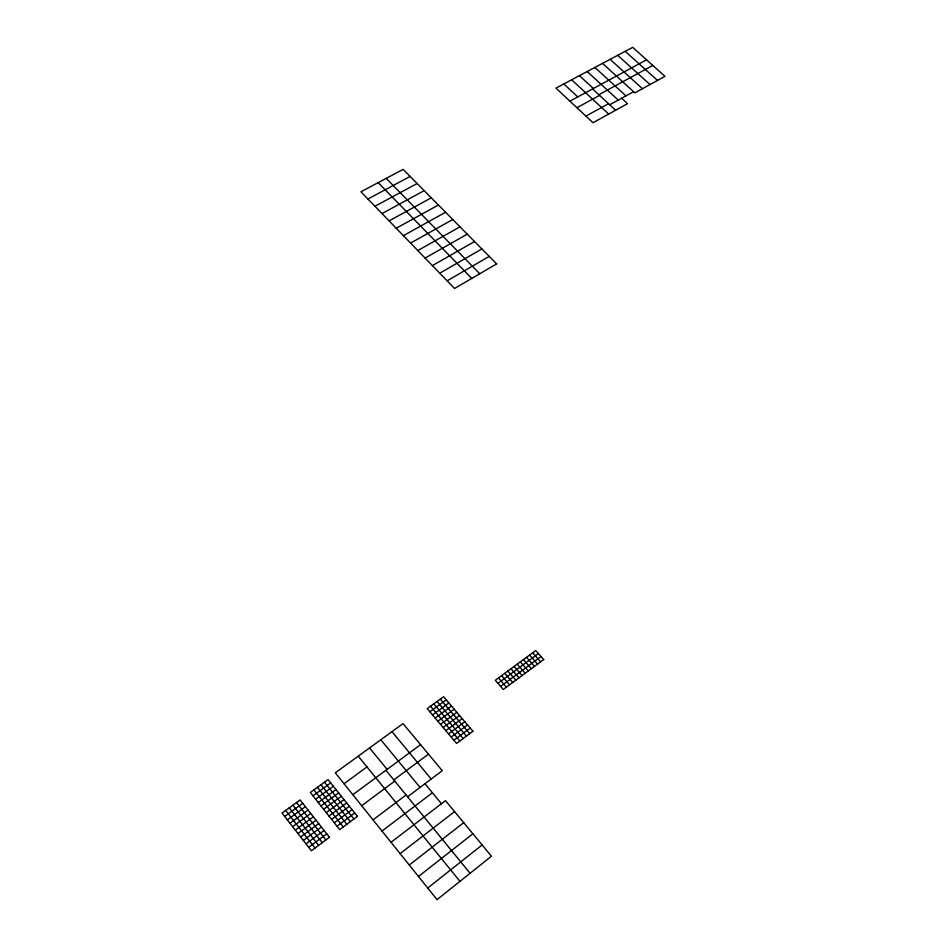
<?xml version="1.0" encoding="UTF-8"?>
<svg xmlns="http://www.w3.org/2000/svg" width="947" height="947" viewBox="0 0 947 947"><rect width="100%" height="100%" fill="white"/><g stroke="black" fill="none" stroke-linecap="round" stroke-linejoin="round"><path stroke-width="1.42" d="M427.713 888.037L482.153 844.961M418.456 876.496L472.896 833.774M409.258 865.025L463.71 822.659M400.108 853.626L454.572 811.603M391.028 842.297L445.492 800.629L491.457 856.218L437.041 899.65L335.297 772.835L403.043 723.615L442.249 770.68L407.589 796.794M381.996 831.052L432.412 792.781M373.023 819.865L406.097 794.971M393.81 779.937L428.482 754.155M451.21 737.062L467.546 724.905M361.683 805.719L394.757 781.097M308.686 847.316L326.762 833.845M337.002 826.21L354.723 813M453.897 740.246L470.233 728.065M303.324 840.415L321.388 827.015M331.628 819.415L349.348 806.276M448.523 733.878L464.87 721.756M305.999 843.86L324.075 830.424M334.315 822.813L352.035 809.638M352.829 794.699L420.575 744.662M500.62 686.409L541.045 656.543M300.637 836.97L318.713 823.606M328.952 816.03L346.673 802.914M445.848 730.705L462.183 718.607M295.298 830.117L313.362 816.811M323.602 809.271L341.322 796.226M440.509 724.372L456.845 712.333M497.956 683.343L538.381 653.548M297.974 833.538L316.038 820.209M326.277 812.644L343.998 799.564M443.172 727.533L459.52 715.47M292.635 826.695L310.699 813.426M320.938 805.909L338.659 792.888M437.845 721.212L454.181 709.208M432.53 714.914L448.878 702.97M289.983 823.274L308.047 810.04M318.287 802.547L336.007 789.561M344.033 783.737L366.974 766.928M435.182 718.063L451.53 706.083M284.68 816.468L302.744 803.305M312.983 795.835L330.704 782.92M429.879 711.777L446.226 699.857M287.332 819.865L305.396 806.666M315.635 799.185L333.356 786.235M447.114 280.821L489.256 256.388M439.739 273.198L481.881 248.943M432.4 265.61L474.554 241.532M425.085 258.069L467.25 234.158M417.816 250.553L459.982 226.818M410.584 243.083L452.761 219.515M403.386 235.649L445.563 212.246M396.225 228.251L438.402 205.014M585.909 116.102L608.53 103.697M609.714 104.786L633.579 91.693M389.099 220.888L431.276 197.816M598.824 94.736L652.826 65.426M382.008 213.56L424.185 190.655M576.924 107.709L599.558 95.422M374.941 206.268L417.13 183.517M569.893 101.163L646.576 59.815M367.921 199.012L410.11 176.426M625.209 51.327L657.502 80.424M617.693 55.317L649.997 84.543M610.128 59.341L642.457 88.687M602.529 63.378L634.869 92.865L664.96 76.328L632.691 47.35L555.948 88.142L593 122.719L627.541 103.649L621.646 98.239M594.87 67.45L625.943 95.884M587.176 71.534L618.261 100.098M579.446 75.653L593.378 88.497M592.55 88.947L615.621 110.231M571.657 79.785L608.672 114.066M563.82 83.952L577.765 96.914M386.175 178.367L479.75 273.754M378.173 182.629L471.76 278.418M532.652 652.814L540.642 661.811M529.574 655.075L537.565 664.084M526.496 657.336L534.487 666.368M523.407 659.609L531.397 668.653M520.317 661.882L528.308 670.949M517.216 664.167L525.206 673.246M514.103 666.451L522.093 675.542M510.989 668.748L518.98 677.851M507.864 671.044L515.855 680.171M504.727 673.341L512.729 682.491M501.59 675.649L509.593 684.811M498.453 677.957L506.444 687.143M440.331 699.111L469.676 733.653M437.064 701.49L466.409 736.091M433.797 703.87L463.142 738.542M430.518 706.249L459.875 740.992M391.975 731.652L431.181 779.014M424.943 783.725L441.444 803.731M380.812 739.761L420.03 787.419M369.567 747.941L387.098 769.378M385.903 770.266L470.079 873.276M358.238 756.168L459.958 881.361M324.525 782.175L353.894 819.013M320.997 784.743L350.354 821.653M317.446 787.324L346.815 824.304M313.895 789.905L343.252 826.956M296.506 802.559L325.851 839.953M292.895 805.175L322.252 842.652M289.285 807.803L318.642 845.351M285.663 810.431L315.02 848.062M329.449 837.266L311.385 850.773L282.04 813.071L300.104 799.943L329.449 837.266M357.421 816.373L339.689 829.619L310.332 792.497L328.053 779.618L357.421 816.373M472.92 731.226L456.584 743.442L427.239 708.64L443.575 696.743L472.92 731.226M543.708 659.538L503.295 689.475L495.293 680.277L535.718 650.565L543.708 659.538M496.666 263.882L454.536 288.48L360.925 191.791L403.126 169.371L496.666 263.882"/></g></svg>
